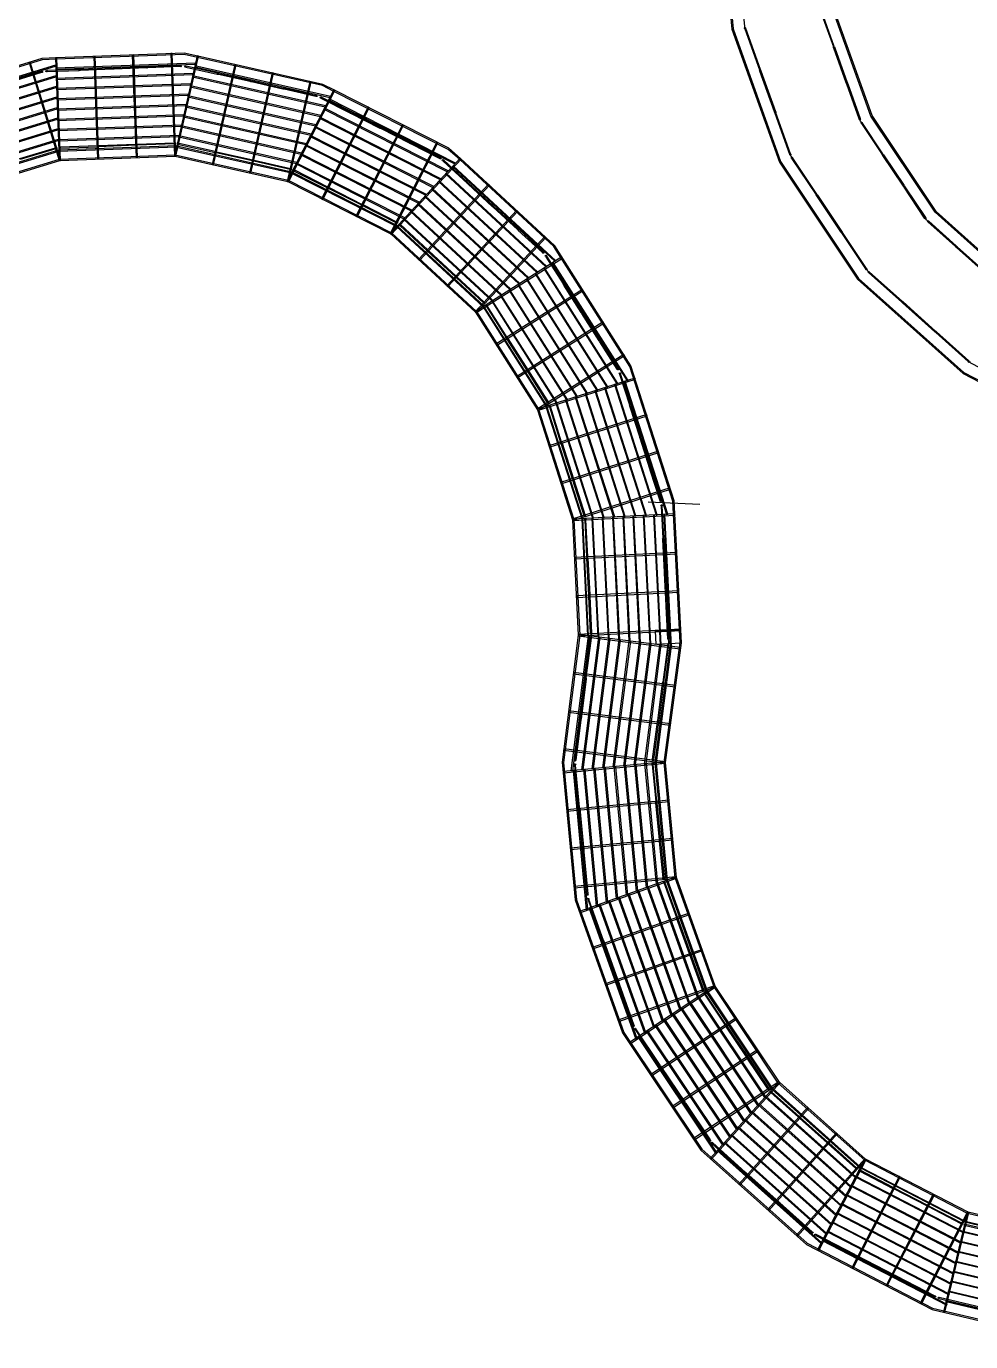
# Model space of a CAD drawing. Header units: millimetres. Extents: x -2430464 to 225692, y -180 to 1805330.
# Drawn here: x -1537392 to -1500599, y 750506 to 801786 of the extents above; entities that cross this region are included whole.
import ezdxf

# ---------------------------------------------------------------- set-up
doc = ezdxf.new("R2010")
doc.units = ezdxf.units.MM
doc.header["$LTSCALE"] = 1000
for name, color, linetype in [('W-ancillary measures附属措施', 1, 'CONTINUOUS'), ('W-FLOAT_BOWL浮筒', 253, 'CONTINUOUS'), ('W-PLASTIC_RAILINGS塑木栏杆', 6, 'CONTINUOUS'), ('W-STEEL_FRAME钢架', 3, 'CONTINUOUS'), ('W-STEEL_KEEL钢龙骨', 5, 'CONTINUOUS')]:
    doc.layers.add(name, color=color, linetype=linetype)

msp = doc.modelspace()

# ---------------------------------------------------------------- linework, layer by layer
at = {"layer": 'W-ancillary measures附属措施'}
msp.add_line((-1513169, 783243.5), (-1511151, 783158.5), dxfattribs=at)
at = {"layer": 'W-FLOAT_BOWL浮筒'}
for points in [[(-1512889.32, 778204.07), (-1512864.01, 777704.71), (-1512364.65, 777730.02), (-1512389.96, 778229.38)], [(-1512389.96, 778229.38), (-1512364.65, 777730.02), (-1511865.29, 777755.32), (-1511890.6, 778254.68)]]:
    msp.add_lwpolyline(points, close=True, dxfattribs=at)
at = {"layer": 'W-PLASTIC_RAILINGS塑木栏杆', "color": 4}
for points in [[(-1509908.21, 807033.02), (-1509412.42, 801783.69), (-1507601.72, 796717.04), (-1504622.93, 792255.13), (-1500604.13, 788660.78), (-1495816.98, 786182.39)], [(-1498874.58, 791154.58), (-1502323.25, 794239.02), (-1504891.3, 798085.68), (-1506447.5, 802440.21)]]:
    msp.add_lwpolyline(points, dxfattribs=at)
at = {"layer": 'W-PLASTIC_RAILINGS塑木栏杆'}
for points in [[(-1506432.72, 802339.33), (-1505949.34, 800981.29), (-1505911.66, 800994.71), (-1506395.04, 802352.74)], [(-1509397.6, 801682.79), (-1508827.52, 800087.6), (-1508789.85, 800101.06), (-1509359.93, 801696.25)], [(-1505443.85, 799578.11), (-1505932.57, 800934.19), (-1505894.89, 800947.6), (-1505406.16, 799591.53)], [(-1536804.08, 799979.85), (-1538007.8, 799609.18), (-1538019.57, 799647.41), (-1536815.85, 800018.08)], [(-1536586.54, 800017.83), (-1535327.92, 800065.1), (-1535329.42, 800105.08), (-1536588.04, 800057.8)], [(-1534019.35, 800114.26), (-1535277.96, 800066.98), (-1535279.46, 800106.95), (-1534020.85, 800154.23)], [(-1532710.77, 800163.41), (-1533969.38, 800116.13), (-1533970.88, 800156.1), (-1532712.27, 800203.38)], [(-1531402.19, 800212.56), (-1532660.8, 800165.28), (-1532662.31, 800205.26), (-1531403.69, 800252.53)], [(-1531179.15, 800193.41), (-1529950.41, 799916.74), (-1529941.62, 799955.76), (-1531170.36, 800232.43)], [(-1508240.94, 798446.27), (-1508810.69, 800040.52), (-1508773.02, 800053.98), (-1508203.27, 798459.73)], [(-1528672.89, 799629.09), (-1529901.63, 799905.76), (-1529892.84, 799944.78), (-1528664.11, 799668.11)], [(-1527395.38, 799341.44), (-1528624.12, 799618.11), (-1528615.33, 799657.13), (-1527386.59, 799380.46)], [(-1504943.7, 798172.97), (-1505427.08, 799531.01), (-1505389.4, 799544.42), (-1504906.01, 798186.38)], [(-1526117.86, 799053.78), (-1527346.6, 799330.45), (-1527337.81, 799369.48), (-1526109.08, 799092.81)], [(-1525916.64, 798981.37), (-1524793.72, 798410.94), (-1524775.61, 798446.61), (-1525898.53, 799017.03)], [(-1523626.22, 797817.87), (-1524749.14, 798388.3), (-1524731.03, 798423.96), (-1523608.11, 797853.54)], [(-1508224.11, 798399.18), (-1507654.37, 796804.93), (-1507616.7, 796818.39), (-1508186.45, 798412.64)], [(-1504852.45, 797991.41), (-1504053.04, 796790.68), (-1504019.74, 796812.85), (-1504819.15, 798013.58)], [(-1522458.72, 797224.8), (-1523581.64, 797795.23), (-1523563.53, 797830.89), (-1522440.61, 797260.46)], [(-1536244.77, 797013.57), (-1537631.04, 796590.12), (-1537642.73, 796628.37), (-1536256.46, 797051.83)], [(-1536071.84, 797040.27), (-1534623.24, 797091.29), (-1534624.65, 797131.27), (-1536073.25, 797080.24)], [(-1533123.93, 797149.8), (-1534573.27, 797093.05), (-1534574.68, 797133.03), (-1533125.34, 797189.77)], [(-1531625.36, 797202.58), (-1533073.96, 797151.56), (-1533075.37, 797191.53), (-1531626.77, 797242.56)], [(-1531451.71, 797183.92), (-1530038.3, 796862.49), (-1530029.43, 796901.49), (-1531442.84, 797222.92)], [(-1528573.95, 796535.32), (-1529989.54, 796851.4), (-1529980.67, 796890.41), (-1528565.08, 796574.32)], [(-1521291.22, 796631.73), (-1522414.14, 797202.16), (-1522396.03, 797237.82), (-1521273.1, 796667.39)], [(-1527111.78, 796202.81), (-1528525.19, 796524.23), (-1528516.32, 796563.23), (-1527102.91, 796241.81)], [(-1521155.77, 796533.35), (-1520214.91, 795666.22), (-1520187.8, 795695.64), (-1521128.66, 796562.76)], [(-1507562.83, 796622.77), (-1506625.03, 795218.04), (-1506591.76, 795240.25), (-1507529.56, 796644.97)], [(-1503221.77, 795552.36), (-1504025.33, 796749.06), (-1503992.03, 796771.23), (-1503188.48, 795574.53)], [(-1526951.38, 796141.98), (-1525659.89, 795483.87), (-1525641.73, 795519.5), (-1526933.22, 796177.62)], [(-1524320.43, 794807.7), (-1525615.34, 795461.16), (-1525597.18, 795496.8), (-1524302.27, 794843.33)], [(-1519237.28, 794765.21), (-1520178.14, 795632.34), (-1520151.03, 795661.75), (-1519210.17, 794794.63)], [(-1502395.21, 794310.84), (-1503194.06, 795510.74), (-1503160.77, 795532.91), (-1502361.91, 794333.01)], [(-1505660.02, 793772.56), (-1506597.26, 795176.46), (-1506564, 795198.67), (-1505626.75, 793794.77)], [(-1522984.39, 794126.88), (-1524275.88, 794784.99), (-1524257.72, 794820.63), (-1522966.23, 794162.52)], [(-1518259.65, 793864.21), (-1519200.51, 794731.33), (-1519173.41, 794760.74), (-1518232.55, 793893.62)], [(-1522842.04, 794024.67), (-1521779.93, 793038.28), (-1521752.71, 793067.59), (-1522814.82, 794053.98)], [(-1517282.03, 792963.2), (-1518222.89, 793830.32), (-1518195.78, 793859.73), (-1517254.92, 792992.61)], [(-1502262.09, 794157.44), (-1501188.85, 793195.1), (-1501162.15, 793224.88), (-1502235.38, 794187.22)], [(-1505632.26, 793730.98), (-1504695.01, 792327.08), (-1504661.75, 792349.29), (-1505598.99, 793753.19)], [(-1520676.61, 792021.39), (-1521743.29, 793004.26), (-1521716.07, 793033.57), (-1520649.39, 792050.7)], [(-1517149.35, 792803.29), (-1516474.37, 791739.93), (-1516440.6, 791761.37), (-1517115.58, 792824.73)], [(-1500073.89, 792202.99), (-1501151.63, 793161.72), (-1501124.92, 793191.5), (-1500047.19, 792232.77)], [(-1519577.86, 791000.97), (-1520639.98, 791987.37), (-1520612.76, 792016.68), (-1519550.64, 791030.28)], [(-1504561.73, 792173.56), (-1503296.09, 791041.59), (-1503269.42, 791071.4), (-1504535.06, 792203.37)], [(-1515772.59, 790634.35), (-1516447.57, 791697.72), (-1516413.8, 791719.15), (-1515738.82, 790655.79)], [(-1519465.07, 790862.41), (-1518691, 789636.91), (-1518657.18, 789658.27), (-1519431.25, 790883.77)], [(-1501993.92, 789876.95), (-1503258.82, 791008.26), (-1503232.15, 791038.07), (-1501967.26, 789906.77)], [(-1515070.82, 789528.77), (-1515745.8, 790592.14), (-1515712.03, 790613.57), (-1515037.05, 789550.21)], [(-1501956.65, 789843.62), (-1500691.76, 788712.32), (-1500665.09, 788742.13), (-1501929.99, 789873.44)], [(-1517884.91, 788371.37), (-1518664.29, 789594.63), (-1518630.48, 789615.99), (-1517851.09, 788392.73)], [(-1514369.04, 788423.2), (-1515044.02, 789486.56), (-1515010.25, 789508), (-1514335.27, 788444.63)], [(-1517084.13, 787103.59), (-1517858.2, 788329.1), (-1517824.39, 788350.46), (-1517050.31, 787124.95)], [(-1514276.72, 788226.99), (-1513893.04, 787027.35), (-1513854.94, 787039.54), (-1514238.62, 788239.17)], [(-1517013.16, 786945.39), (-1516574.25, 785563.94), (-1516536.13, 785576.05), (-1516975.04, 786957.5)], [(-1513494.13, 785780.09), (-1513877.81, 786979.73), (-1513839.71, 786991.91), (-1513456.03, 785792.28)], [(-1513095.21, 784532.83), (-1513478.89, 785732.47), (-1513440.8, 785744.65), (-1513057.11, 784545.02)], [(-1516114.48, 784135.66), (-1516559.11, 785516.29), (-1516520.99, 785528.4), (-1516076.36, 784147.77)], [(-1515660.43, 782706.56), (-1516099.34, 784088.01), (-1516061.22, 784100.12), (-1515622.31, 782718.67)], [(-1512696.3, 783285.57), (-1513079.98, 784485.21), (-1513041.88, 784497.39), (-1512658.2, 783297.76)], [(-1512660.85, 783084.75), (-1512595.97, 781826.92), (-1512556.03, 781828.98), (-1512620.9, 783086.81)], [(-1515632.35, 782540.75), (-1515561.33, 781103), (-1515521.38, 781104.98), (-1515592.4, 782542.72)], [(-1512528.53, 780519.16), (-1512593.4, 781776.99), (-1512553.45, 781779.05), (-1512488.58, 780521.22)], [(-1515482.11, 779614.65), (-1515558.86, 781053.06), (-1515518.91, 781055.04), (-1515442.16, 779616.63)], [(-1512461.08, 779211.4), (-1512525.95, 780469.23), (-1512486.01, 780471.29), (-1512421.13, 779213.46)], [(-1515408.62, 778126.97), (-1515479.64, 779564.72), (-1515439.69, 779566.69), (-1515368.67, 778128.94)], [(-1512393.63, 777903.64), (-1512458.51, 779161.47), (-1512418.56, 779163.53), (-1512353.69, 777905.7)], [(-1515416.44, 777936.33), (-1515616.59, 776389.72), (-1515576.92, 776384.59), (-1515376.77, 777931.19)], [(-1512400.08, 777679.23), (-1512596.21, 776222.87), (-1512556.57, 776217.53), (-1512360.44, 777673.89)], [(-1515817.64, 774791.87), (-1515623.01, 776340.14), (-1515583.34, 776335), (-1515777.97, 774786.73)], [(-1512793.5, 774715.27), (-1512602.89, 776173.32), (-1512563.25, 776167.98), (-1512753.86, 774709.93)], [(-1516024.2, 773195.68), (-1515824.05, 774742.28), (-1515784.38, 774737.15), (-1515984.53, 773190.55)], [(-1512996.31, 773209.37), (-1512800.18, 774665.72), (-1512760.54, 774660.38), (-1512956.67, 773204.03)], [(-1516028.87, 772983.03), (-1515875.6, 771340.67), (-1515835.77, 771344.38), (-1515989.04, 772986.75)], [(-1513004.42, 773009.2), (-1512869.85, 771564.95), (-1512830.02, 771568.67), (-1512964.59, 773012.91)], [(-1515711.93, 769648.11), (-1515870.95, 771290.88), (-1515831.13, 771294.6), (-1515672.1, 769651.82)], [(-1512724.99, 770071.51), (-1512865.21, 771515.17), (-1512825.39, 771518.88), (-1512685.16, 770075.22)], [(-1512585.79, 768577.48), (-1512720.35, 770021.72), (-1512680.52, 770025.44), (-1512545.96, 768581.19)], [(-1515554.01, 767955.96), (-1515707.28, 769598.32), (-1515667.46, 769602.04), (-1515514.18, 767959.68)], [(-1512549.57, 768409.59), (-1512063.16, 767043.08), (-1512025.47, 767056.49), (-1512511.89, 768423)], [(-1515507.75, 767734.23), (-1514937.55, 766133.24), (-1514899.87, 766146.66), (-1515470.07, 767747.65)], [(-1511554.64, 765631.42), (-1512046.39, 766995.97), (-1512008.71, 767009.38), (-1511516.95, 765644.83)], [(-1514344.9, 764486.17), (-1514920.77, 766086.14), (-1514883.09, 766099.56), (-1514307.22, 764499.59)], [(-1511051.46, 764217.8), (-1511537.87, 765584.32), (-1511500.19, 765597.73), (-1511013.77, 764231.22)], [(-1513757.92, 762838.07), (-1514328.12, 764439.06), (-1514290.44, 764452.49), (-1513720.24, 762851.49)], [(-1510973.67, 764059.47), (-1510169.82, 762852.09), (-1510136.52, 762874.25), (-1510940.37, 764081.64)], [(-1513672.98, 762674.19), (-1512730.88, 761259.71), (-1512697.59, 761281.89), (-1513639.69, 762696.37)], [(-1509333.55, 761606.28), (-1510142.11, 762810.47), (-1510108.81, 762832.63), (-1509300.26, 761628.45)], [(-1508501.99, 760357.28), (-1509305.84, 761564.66), (-1509272.55, 761586.83), (-1508468.7, 760379.45)], [(-1511755.81, 759805.99), (-1512703.16, 761218.1), (-1512669.87, 761240.27), (-1511722.52, 759828.16)], [(-1508387.11, 760222.2), (-1507307.17, 759253.86), (-1507280.47, 759283.64), (-1508360.41, 760251.98)], [(-1510785.99, 758349.89), (-1511728.09, 759764.37), (-1511694.8, 759786.55), (-1510752.7, 758372.07)], [(-1506186.25, 758256.41), (-1507269.94, 759220.48), (-1507243.24, 759250.26), (-1506159.54, 758286.19)], [(-1510671.88, 758224.98), (-1509406.35, 757090.64), (-1509379.65, 757120.42), (-1510645.18, 758254.77)], [(-1505069.08, 757254.69), (-1506149.02, 758223.03), (-1506122.32, 758252.81), (-1505042.38, 757284.47)], [(-1508099.08, 755926.53), (-1509369.12, 757057.26), (-1509342.42, 757087.05), (-1508072.39, 755956.31)], [(-1504922.88, 757151.45), (-1503635.62, 756482.95), (-1503617.18, 756518.44), (-1504904.45, 757186.95)], [(-1502301.41, 755796.47), (-1503591.25, 756459.9), (-1503572.81, 756495.4), (-1502282.97, 755831.97)], [(-1506796.32, 754758.81), (-1508061.85, 755893.15), (-1508035.15, 755922.94), (-1506769.62, 754788.6)], [(-1500969.77, 755104.92), (-1502257.04, 755773.43), (-1502238.6, 755808.93), (-1500951.33, 755140.42)], [(-1500804.43, 755041.76), (-1499393.51, 754705.22), (-1499384.23, 754744.13), (-1500795.15, 755080.66)], [(-1506634.67, 754648.45), (-1505126.28, 753865.46), (-1505107.86, 753900.96), (-1506616.24, 754683.95)], [(-1503570.06, 753064.05), (-1505081.91, 753842.42), (-1505063.48, 753877.93), (-1503551.63, 753099.55)], [(-1502017.3, 752258.02), (-1503525.68, 753041.01), (-1503507.26, 753076.51), (-1501998.87, 752293.52)], [(-1501834.35, 752191.44), (-1500180.34, 751800.87), (-1500171.14, 751839.8), (-1501825.15, 752230.37)]]:
    msp.add_lwpolyline(points, close=True, dxfattribs=at)
for centre in [(-1509387.18, 801713.07), (-1505922.11, 800964.45), (-1536786.07, 800006.32), (-1536612.27, 800036.88), (-1535303.69, 800086.03), (-1533995.11, 800135.18), (-1532686.54, 800184.33), (-1531377.96, 800233.48), (-1531199.14, 800218.41), (-1508800.27, 800070.79), (-1529921.63, 799930.76), (-1528644.11, 799643.11), (-1505416.62, 799561.27), (-1527366.6, 799355.46), (-1526089.08, 799067.8), (-1525929.88, 799010.52), (-1524762.38, 798417.45), (-1508213.69, 798429.46), (-1504916.47, 798156.12), (-1504849.65, 798023.3), (-1523594.87, 797824.38), (-1536226.71, 797040), (-1536097.53, 797059.38), (-1534598.96, 797112.16), (-1533099.65, 797170.66), (-1531601.08, 797223.45), (-1531471.65, 797208.96), (-1530009.49, 796876.45), (-1522427.37, 797231.31), (-1528545.14, 796549.28), (-1521259.87, 796638.24), (-1521160.6, 796565), (-1507627.12, 796788.12), (-1507560.07, 796654.66), (-1504022.54, 796780.95), (-1527082.97, 796216.76), (-1526964.57, 796171.15), (-1525628.53, 795490.33), (-1520182.97, 795663.99), (-1503191.27, 795542.64), (-1524289.07, 794814.16), (-1506594.51, 795208.35), (-1519205.34, 794762.98), (-1502364.71, 794301.12), (-1522953.03, 794133.35), (-1522846.75, 794056.34), (-1518227.72, 793861.97), (-1502267.35, 794189.02), (-1505629.5, 793762.87), (-1521748, 793035.92), (-1517250.09, 792960.96), (-1517145.86, 792835.12), (-1501156.89, 793193.3), (-1504664.5, 792317.4), (-1520644.68, 792019.03), (-1504567.03, 792205.13), (-1516444.08, 791729.54), (-1519545.94, 790998.62), (-1519461.51, 790894.23), (-1503264.12, 791039.83), (-1515742.31, 790623.96), (-1501961.95, 789875.19), (-1518660.74, 789626.45), (-1515040.53, 789518.38), (-1500659.79, 788710.56), (-1517854.65, 788360.91), (-1514338.76, 788412.81), (-1514265.29, 788256.89), (-1517053.87, 787093.14), (-1517001.67, 786975.27), (-1513866.37, 787009.63), (-1513467.46, 785762.37), (-1516547.62, 785546.17), (-1516087.85, 784117.89), (-1513068.55, 784515.11), (-1512669.63, 783267.85), (-1512642.16, 783110.75), (-1515633.8, 782688.79), (-1515613.61, 782566.71), (-1512574.71, 781802.99), (-1515540.12, 781079.02), (-1512507.27, 780495.22), (-1515460.9, 779590.67), (-1512439.82, 779187.46), (-1515393.4, 777958.55), (-1515387.41, 778102.99), (-1512376.93, 777701.33), (-1512372.37, 777879.7), (-1515599.97, 776362.36), (-1512579.73, 776195.43), (-1515801.01, 774764.51), (-1512777.02, 774687.83), (-1516011.28, 773009.78), (-1516007.58, 773168.32), (-1512986.82, 773035.95), (-1512979.82, 773181.92), (-1515853.36, 771317.63), (-1512847.62, 771541.92), (-1512702.76, 770048.47), (-1515689.69, 769625.07), (-1512563.55, 768554.44), (-1512539.11, 768439.85), (-1515531.78, 767932.93), (-1515497.3, 767764.49), (-1512035.93, 767026.23), (-1514910.32, 766116.4), (-1511527.41, 765614.57), (-1514317.67, 764469.33), (-1511024.23, 764200.96), (-1510970.88, 764091.36), (-1513730.69, 762821.23), (-1513670.19, 762706.09), (-1510139.32, 762842.36), (-1509303.05, 761596.56), (-1512700.38, 761249.99), (-1508471.49, 760347.55), (-1508392.37, 760253.78), (-1511725.3, 759796.27), (-1507275.21, 759252.06), (-1510755.49, 758340.17), (-1510677.14, 758256.56), (-1506154.28, 758254.61), (-1509374.38, 757088.84), (-1505037.12, 757252.89), (-1504935.85, 757180.72), (-1503604.22, 756489.17), (-1508067.12, 755924.73), (-1502270, 755802.7), (-1500938.37, 755111.15), (-1500824.11, 755067.01), (-1506764.36, 754757.02), (-1506647.64, 754677.72), (-1505094.88, 753871.69), (-1503538.66, 753070.28), (-1501985.9, 752264.26), (-1501854.08, 752216.65)]:
    msp.add_circle(centre, 25, dxfattribs=at)
at = {"layer": 'W-STEEL_FRAME钢架'}
for points in [[(-1510411.23, 807041.41), (-1509904.32, 801674.36), (-1508051.8, 796490.7), (-1505003.55, 791924.74), (-1500890.25, 788245.87), (-1495991.76, 785709.84)], [(-1510357.91, 807040.52), (-1509852.18, 801685.95), (-1508004.09, 796514.7), (-1504963.2, 791959.77), (-1500859.92, 788289.85), (-1495973.23, 785759.93)], [(-1498618.79, 791525.51), (-1501982.98, 794534.39), (-1504488.92, 798288.02), (-1506007.75, 802537.95)], [(-1498588.46, 791569.49), (-1501942.63, 794569.41), (-1504441.21, 798312.01), (-1505955.61, 802549.54)], [(-1496323.85, 754513.5), (-1500702.37, 755552.01), (-1504698.58, 757620.91), (-1508052.75, 760620.83), (-1510551.33, 764363.44), (-1512065.72, 768600.97), (-1512488.85, 773081.03), (-1511865.29, 777755.32), (-1512150.54, 783286.17), (-1513834.55, 788551.47), (-1516804.03, 793229.6), (-1520471.98, 796627.56), (-1520932.98, 797033), (-1525390.79, 799297.49), (-1525834.7, 799522.99), (-1530709.54, 800625.1), (-1531237.79, 800739.03), (-1536234.47, 800556.71), (-1536783.99, 800530.07), (-1541564.02, 799063.33)], [(-1496329.37, 754460.33), (-1500720.95, 755501.94), (-1504728.91, 757576.93), (-1508093.1, 760585.81), (-1510599.04, 764339.45), (-1512117.86, 768589.38), (-1512542.19, 773082.05), (-1511918.48, 777757.48), (-1512203.12, 783276.57), (-1513882.95, 788528.83), (-1516845.1, 793195.39), (-1520507.5, 796588.21), (-1520962.95, 796988.78), (-1525414.79, 799250.24), (-1525852.82, 799472.75), (-1530720.97, 800573.34), (-1531242.48, 800685.83), (-1536232.22, 800503.76), (-1536774.79, 800477.45), (-1541548.19, 799012.75)], [(-1540412.82, 795287.94), (-1536097.5, 796612.08), (-1531586.64, 796776.68), (-1527184.28, 795781.39), (-1523159.8, 793737.02), (-1519848.12, 790669.22), (-1517432.84, 786856.08), (-1516060.64, 782556.02), (-1515832.31, 778050.19), (-1516468.03, 773091.95), (-1515962.3, 767737.38), (-1514114.21, 762566.12), (-1511073.32, 758011.19), (-1506970.04, 754341.28), (-1502083.35, 751811.35), (-1496754.98, 750559.24)], [(-1540390.63, 795239.31), (-1536088.61, 796559.37), (-1531591.6, 796723.46), (-1527202.4, 795731.15), (-1523190.39, 793693.11), (-1519889.2, 790635.03), (-1517481.26, 786833.48), (-1516113.22, 782546.47), (-1515885.48, 778052.24), (-1516521.35, 773092.84), (-1516014.44, 767725.79), (-1514161.92, 762542.13), (-1511113.66, 757976.17), (-1507000.37, 754297.3), (-1502101.87, 751761.26), (-1496760.47, 750506.08)]]:
    msp.add_lwpolyline(points, dxfattribs=at)
for points in [[(-1536115.09, 796558.4), (-1536062.12, 796560.34), (-1536207.98, 800557.68), (-1536260.95, 800555.74)], [(-1534616.09, 796613.1), (-1534563.12, 796615.03), (-1534708.98, 800612.37), (-1534761.95, 800610.44)], [(-1533117.08, 796667.8), (-1533064.12, 796669.73), (-1533209.98, 800667.07), (-1533262.94, 800665.14)], [(-1531618.08, 796722.49), (-1531565.12, 796724.43), (-1531710.98, 800721.77), (-1531763.94, 800719.83)], [(-1531617.47, 796729.31), (-1531565.78, 796717.62), (-1530683.72, 800619.16), (-1530735.41, 800630.84)], [(-1536113.94, 796551.6), (-1536063.27, 796567.14), (-1537236.66, 800391.17), (-1537287.33, 800375.62)], [(-1530154.4, 796398.54), (-1530102.7, 796386.85), (-1529220.64, 800288.38), (-1529272.34, 800300.07)], [(-1528691.32, 796067.76), (-1528639.63, 796056.08), (-1527757.57, 799957.61), (-1527809.26, 799969.3)], [(-1527228.25, 795736.99), (-1527176.55, 795725.3), (-1526294.49, 799626.84), (-1526346.19, 799638.52)], [(-1527226.01, 795743.24), (-1527178.75, 795719.24), (-1525367.16, 799285.49), (-1525414.41, 799309.49)], [(-1525888.66, 795063.89), (-1525841.41, 795039.89), (-1524029.82, 798606.14), (-1524077.07, 798630.14)], [(-1524551.32, 794384.55), (-1524504.07, 794360.54), (-1522692.47, 797926.79), (-1522739.73, 797950.79)], [(-1523213.98, 793705.2), (-1523166.73, 793681.19), (-1521355.13, 797247.44), (-1521402.38, 797271.45)], [(-1523209.79, 793711.21), (-1523170.91, 793675.19), (-1520452.54, 796609.55), (-1520491.42, 796645.57)], [(-1522109.41, 792691.82), (-1522070.53, 792655.8), (-1519352.16, 795590.16), (-1519391.04, 795626.18)], [(-1521009.02, 791672.43), (-1520970.14, 791636.41), (-1518251.77, 794570.77), (-1518290.65, 794606.79)], [(-1519908.64, 790653.04), (-1519869.76, 790617.02), (-1517151.39, 793551.38), (-1517190.27, 793587.4)], [(-1519903.38, 790657.42), (-1519875.02, 790612.65), (-1516495.86, 792753.04), (-1516524.22, 792797.81)], [(-1519100.73, 789390.24), (-1519072.37, 789345.46), (-1515693.21, 791485.85), (-1515721.57, 791530.62)], [(-1518298.09, 788123.05), (-1518269.73, 788078.28), (-1514890.57, 790218.66), (-1514918.93, 790263.44)], [(-1517495.44, 786855.86), (-1517467.08, 786811.09), (-1514087.92, 788951.48), (-1514116.28, 788996.25)], [(-1517489.32, 786858.72), (-1517473.21, 786808.23), (-1513662.53, 788024.27), (-1513678.64, 788074.76)], [(-1517033.31, 785429.72), (-1517017.19, 785379.23), (-1513206.52, 786595.26), (-1513222.63, 786645.76)], [(-1516577.29, 784000.72), (-1516561.18, 783950.23), (-1512750.5, 785166.26), (-1512766.62, 785216.75)], [(-1516121.28, 782571.71), (-1516105.17, 782521.22), (-1512294.49, 783737.26), (-1512310.6, 783787.75)], [(-1516114.56, 782572.94), (-1516111.88, 782520), (-1512117.01, 782722.45), (-1512119.69, 782775.38)], [(-1516038.65, 781074.86), (-1516035.97, 781021.93), (-1512041.09, 781224.37), (-1512043.77, 781277.3)], [(-1515962.73, 779576.78), (-1515960.05, 779523.85), (-1511965.18, 779726.29), (-1511967.86, 779779.22)], [(-1515882.12, 778078.52), (-1515888.84, 778025.95), (-1511921.18, 777518.36), (-1511914.45, 777570.94)], [(-1515886.81, 778078.7), (-1515884.13, 778025.77), (-1511889.26, 778228.21), (-1511891.94, 778281.15)], [(-1516072.46, 776590.65), (-1516079.19, 776538.08), (-1512111.53, 776030.49), (-1512104.8, 776083.06)], [(-1516262.81, 775102.78), (-1516269.54, 775050.21), (-1512301.87, 774542.62), (-1512295.15, 774595.19)], [(-1516453.16, 773614.9), (-1516459.88, 773562.33), (-1512492.22, 773054.74), (-1512485.49, 773107.31)], [(-1516473.62, 772731.29), (-1516468.64, 772678.53), (-1512486.36, 773054.65), (-1512491.35, 773107.41)], [(-1516332.58, 771237.94), (-1516327.59, 771185.17), (-1512345.32, 771561.3), (-1512350.3, 771614.06)], [(-1516191.53, 769744.58), (-1516186.55, 769691.82), (-1512204.27, 770067.94), (-1512209.26, 770120.71)], [(-1516050.49, 768251.23), (-1516045.5, 768198.47), (-1512063.23, 768574.59), (-1512068.21, 768627.35)], [(-1515841.33, 767279.8), (-1515823.49, 767229.89), (-1512056.8, 768576.02), (-1512074.64, 768625.92)], [(-1515336.53, 765867.29), (-1515318.69, 765817.38), (-1511552, 767163.51), (-1511569.84, 767213.42)], [(-1514831.73, 764454.78), (-1514813.89, 764404.87), (-1511047.21, 765751), (-1511065.04, 765800.91)], [(-1514326.93, 763042.27), (-1514309.1, 762992.36), (-1510542.41, 764338.49), (-1510560.24, 764388.4)], [(-1513892.8, 762164.52), (-1513863.37, 762120.45), (-1510536.61, 764341.4), (-1510566.04, 764385.48)], [(-1513059.94, 760916.99), (-1513030.51, 760872.91), (-1509703.75, 763093.87), (-1509733.18, 763137.95)], [(-1512227.08, 759669.45), (-1512197.65, 759625.37), (-1508870.89, 761846.33), (-1508900.32, 761890.41)], [(-1511394.22, 758421.92), (-1511364.79, 758377.84), (-1508038.03, 760598.8), (-1508067.46, 760642.88)], [(-1510739.1, 757657.02), (-1510699.59, 757621.69), (-1508033, 760603.17), (-1508072.5, 760638.5)], [(-1509621.04, 756657.04), (-1509581.54, 756621.71), (-1506914.94, 759603.2), (-1506954.44, 759638.53)], [(-1508502.99, 755657.07), (-1508463.48, 755621.74), (-1505796.88, 758603.22), (-1505836.39, 758638.56)], [(-1507384.93, 754657.1), (-1507345.42, 754621.76), (-1504678.83, 757603.25), (-1504718.33, 757638.58)], [(-1506561.14, 754080.92), (-1506514.07, 754056.55), (-1504675.05, 757608.73), (-1504722.11, 757633.1)], [(-1505229.07, 753391.28), (-1505182, 753366.92), (-1503342.98, 756919.1), (-1503390.04, 756943.47)], [(-1503897, 752701.65), (-1503849.93, 752677.28), (-1502010.91, 756229.47), (-1502057.98, 756253.83)], [(-1502564.93, 752012.02), (-1502517.86, 751987.65), (-1500678.84, 755539.83), (-1500725.91, 755564.2)], [(-1501651.29, 751666.11), (-1501599.72, 751653.88), (-1500676.59, 755545.9), (-1500728.16, 755558.13)]]:
    msp.add_lwpolyline(points, close=True, dxfattribs=at)
at = {"layer": 'W-STEEL_KEEL钢龙骨'}
for points in [[(-1541460.63, 798634.81), (-1536259.26, 800226.15), (-1536260.86, 800267.49), (-1541472.33, 798673.06)], [(-1536244.9, 800116.04), (-1530809.17, 800314.38), (-1530800.06, 800354.74), (-1536246.36, 800156.01)], [(-1530832.47, 800201.51), (-1525566.06, 799010.96), (-1525547.37, 799047.75), (-1530823.65, 800240.53)], [(-1541343.6, 798252.31), (-1536243.32, 799812.73), (-1536244.92, 799854.07), (-1541355.31, 798290.56)], [(-1536230.32, 799716.3), (-1530900.22, 799910.79), (-1530891.11, 799951.15), (-1536231.78, 799756.27)], [(-1536215.73, 799316.57), (-1530991.27, 799507.2), (-1530982.16, 799547.56), (-1536217.19, 799356.54)], [(-1531008.87, 799421.21), (-1525939.78, 798275.26), (-1525921.1, 798312.05), (-1531000.05, 799460.22)], [(-1530920.67, 799811.36), (-1525752.92, 798643.11), (-1525734.23, 798679.9), (-1530911.85, 799850.38)], [(-1541226.58, 797869.81), (-1536227.38, 799399.3), (-1536228.97, 799440.64), (-1541238.28, 797908.06)], [(-1541109.56, 797487.31), (-1536211.44, 798985.88), (-1536213.03, 799027.22), (-1541121.26, 797525.56)], [(-1536201.15, 798916.83), (-1531082.32, 799103.61), (-1531073.21, 799143.97), (-1536202.6, 798956.81)], [(-1531097.07, 799031.05), (-1526126.64, 797907.41), (-1526107.96, 797944.2), (-1531088.25, 799070.07)], [(-1525613.69, 798917.2), (-1520699.52, 796420.94), (-1520671.26, 796451.45), (-1525595.57, 798952.87)], [(-1540992.53, 797104.81), (-1536195.49, 798572.45), (-1536197.09, 798613.8), (-1541004.23, 797143.06)], [(-1536186.56, 798517.1), (-1531173.37, 798700.03), (-1531164.26, 798740.38), (-1536188.02, 798557.07)], [(-1531185.27, 798640.9), (-1526313.51, 797539.56), (-1526294.73, 797576.52), (-1531176.45, 798679.91)], [(-1525794.85, 798560.58), (-1520982.4, 796115.58), (-1520954.14, 796146.09), (-1525776.73, 798596.24)], [(-1540875.51, 796722.31), (-1536179.55, 798159.03), (-1536181.14, 798200.37), (-1540887.21, 796760.56)], [(-1536171.97, 798117.37), (-1531264.42, 798296.44), (-1531255.31, 798336.8), (-1536173.43, 798157.34)], [(-1536157.39, 797717.63), (-1531355.47, 797892.85), (-1531346.36, 797933.21), (-1536158.85, 797757.6)], [(-1531273.47, 798250.74), (-1526500.37, 797171.71), (-1526481.68, 797208.5), (-1531264.65, 798289.76)], [(-1525976.01, 798203.95), (-1521265.02, 795809.93), (-1521237.48, 795840.8), (-1525957.89, 798239.62)], [(-1540758.48, 796339.82), (-1536163.61, 797745.6), (-1536165.2, 797786.95), (-1540770.19, 796378.07)], [(-1536142.8, 797317.9), (-1531446.52, 797489.26), (-1531437.42, 797529.62), (-1536144.26, 797357.87)], [(-1531449.87, 797470.43), (-1526874.09, 796436.01), (-1526855.41, 796472.79), (-1531441.05, 797509.45)], [(-1531361.67, 797860.59), (-1526687.23, 796803.86), (-1526668.54, 796840.65), (-1531352.85, 797899.6)], [(-1526338.33, 797490.7), (-1521830.65, 795199.94), (-1521802.38, 795230.44), (-1526320.21, 797526.37)], [(-1526157.17, 797847.33), (-1521547.61, 795505.46), (-1521519.35, 795535.97), (-1526139.05, 797882.99)], [(-1540641.46, 795957.32), (-1536147.66, 797332.18), (-1536149.26, 797373.52), (-1540653.16, 795995.57)], [(-1540524.43, 795574.82), (-1536131.72, 796918.76), (-1536133.32, 796960.1), (-1540536.14, 795613.07)], [(-1536128.22, 796918.16), (-1531537.57, 797085.67), (-1531528.47, 797126.03), (-1536129.68, 796958.14)], [(-1531538.07, 797080.28), (-1527060.96, 796068.16), (-1527042.27, 796104.94), (-1531529.25, 797119.29)], [(-1526519.49, 797134.08), (-1522112.51, 794895.68), (-1522084.24, 794926.19), (-1526501.37, 797169.74)], [(-1526881.8, 796420.83), (-1522677.66, 794285.05), (-1522650.12, 794315.93), (-1526863.69, 796456.49)], [(-1526700.64, 796777.45), (-1522395.44, 794590.27), (-1522367.17, 794620.78), (-1526682.53, 796813.12)], [(-1527062.96, 796064.2), (-1522960.47, 793979.73), (-1522932.93, 794010.6), (-1527044.85, 796099.87)], [(-1521062.23, 796029.39), (-1517149.5, 792404.72), (-1517114.56, 792426.88), (-1521035.05, 796058.74)], [(-1520790.4, 796322.83), (-1516800.11, 792626.32), (-1516765.18, 792648.48), (-1520763.22, 796352.18)], [(-1521605.9, 795442.52), (-1517848.26, 791961.52), (-1517813.32, 791983.68), (-1521578.72, 795471.86)], [(-1521334.07, 795735.96), (-1517498.88, 792183.12), (-1517463.94, 792205.28), (-1521306.89, 795765.3)], [(-1522149.57, 794855.64), (-1518547.02, 791518.31), (-1518512.08, 791540.47), (-1522122.39, 794884.98)], [(-1521877.74, 795149.08), (-1518197.64, 791739.92), (-1518162.7, 791762.08), (-1521850.55, 795178.42)], [(-1522421.41, 794562.2), (-1518896.4, 791296.71), (-1518861.46, 791318.87), (-1522394.22, 794591.55)], [(-1522965.08, 793975.33), (-1519595.16, 790853.51), (-1519560.22, 790875.67), (-1522937.89, 794004.67)], [(-1522693.24, 794268.76), (-1519245.78, 791075.11), (-1519210.84, 791097.27), (-1522666.06, 794298.11)], [(-1517233.84, 792348.33), (-1514379.82, 787842.51), (-1514340.37, 787854.99), (-1517200.05, 792369.73)], [(-1516895.92, 792562.37), (-1513985.34, 787967.25), (-1513945.89, 787979.73), (-1516862.13, 792583.77)], [(-1517909.67, 791920.25), (-1515168.78, 787593.04), (-1515129.33, 787605.51), (-1517875.88, 791941.65)], [(-1517571.76, 792134.29), (-1514774.3, 787717.77), (-1514734.85, 787730.25), (-1517537.97, 792155.69)], [(-1518923.42, 791278.13), (-1516352.22, 787218.82), (-1516312.77, 787231.29), (-1518889.63, 791299.54)], [(-1518585.51, 791492.17), (-1515957.74, 787343.56), (-1515918.29, 787356.03), (-1518551.71, 791513.58)], [(-1518247.59, 791706.21), (-1515563.26, 787468.3), (-1515523.81, 787480.77), (-1518213.8, 791727.62)], [(-1519599.25, 790850.06), (-1517141.18, 786969.34), (-1517101.73, 786981.81), (-1519565.46, 790871.46)], [(-1519261.34, 791064.1), (-1516746.7, 787094.08), (-1516707.25, 787106.55), (-1519227.55, 791085.5)], [(-1514859.95, 787697.79), (-1513270.61, 782717.29), (-1513229.29, 782719.38), (-1514821.85, 787709.95)], [(-1514478.88, 787819.39), (-1512857.41, 782738.19), (-1512816.09, 782740.28), (-1514440.78, 787831.55)], [(-1514097.82, 787941), (-1512444.21, 782759.09), (-1512402.89, 782761.18), (-1514059.71, 787953.16)], [(-1516384.22, 787211.37), (-1514923.43, 782633.69), (-1514882.11, 782635.78), (-1516346.12, 787223.54)], [(-1516003.16, 787332.98), (-1514510.22, 782654.59), (-1514468.9, 782656.68), (-1515965.05, 787345.14)], [(-1515622.09, 787454.58), (-1514097.02, 782675.49), (-1514055.7, 782677.58), (-1515583.98, 787466.74)], [(-1515241.02, 787576.19), (-1513683.82, 782696.39), (-1513642.5, 782698.48), (-1515202.91, 787588.35)], [(-1517146.36, 786968.17), (-1515749.83, 782591.89), (-1515708.51, 782593.98), (-1517108.25, 786980.33)], [(-1516765.29, 787089.77), (-1515336.63, 782612.79), (-1515295.31, 782614.88), (-1516727.18, 787101.93)], [(-1515755.03, 782591.16), (-1515524.02, 778032.71), (-1515483.71, 778027.56), (-1515715.08, 782593.18)], [(-1515355.54, 782611.4), (-1515120.9, 777981.14), (-1515080.58, 777975.98), (-1515315.59, 782613.42)], [(-1514956.05, 782631.64), (-1514717.77, 777929.57), (-1514677.46, 777924.41), (-1514916.1, 782633.67)], [(-1514556.56, 782651.89), (-1514314.64, 777878), (-1514274.33, 777872.84), (-1514516.62, 782653.91)], [(-1514157.08, 782672.13), (-1513911.52, 777826.42), (-1513871.2, 777821.27), (-1514117.13, 782674.16)], [(-1513757.59, 782692.38), (-1513508.39, 777774.85), (-1513468.08, 777769.69), (-1513717.64, 782694.4)], [(-1513358.1, 782712.62), (-1513105.26, 777723.28), (-1513064.51, 777718.06), (-1513318.15, 782714.65)], [(-1512958.61, 782732.87), (-1512702.13, 777671.71), (-1512661.82, 777666.55), (-1512918.67, 782734.89)], [(-1512559.13, 782753.11), (-1512299.01, 777620.13), (-1512258.7, 777614.98), (-1512519.18, 782755.14)], [(-1515445.68, 778022.69), (-1516118.32, 772764.85), (-1516159.14, 772761), (-1515485.35, 778027.77)], [(-1515048.91, 777971.93), (-1515710.13, 772803.4), (-1515750.94, 772799.55), (-1515088.59, 777977.01)], [(-1514652.14, 777921.17), (-1515301.93, 772841.96), (-1515342.75, 772838.1), (-1514691.82, 777926.25)], [(-1514255.38, 777870.41), (-1514893.74, 772880.51), (-1514934.56, 772876.66), (-1514295.05, 777875.49)], [(-1513858.61, 777819.65), (-1514485.55, 772919.06), (-1514526.37, 772915.21), (-1513898.29, 777824.73)], [(-1513461.84, 777768.9), (-1514077.36, 772957.62), (-1514118.18, 772953.76), (-1513501.52, 777773.97)], [(-1513065.08, 777718.14), (-1513669.16, 772996.17), (-1513709.98, 772992.32), (-1513104.75, 777723.21)], [(-1512668.31, 777667.38), (-1513260.97, 773034.72), (-1513301.79, 773030.87), (-1512707.99, 777672.45)], [(-1512271.54, 777616.62), (-1512852.78, 773073.28), (-1512893.6, 773069.42), (-1512311.22, 777621.7)], [(-1515637.35, 772810.28), (-1515135.82, 767500.26), (-1515174.65, 767485.98), (-1515677.17, 772806.52)], [(-1515239.12, 772847.89), (-1514747.53, 767643.11), (-1514786.36, 767628.83), (-1515278.94, 772844.13)], [(-1514840.89, 772885.5), (-1514359.24, 767785.96), (-1514398.07, 767771.68), (-1514880.71, 772881.74)], [(-1514442.66, 772923.11), (-1513970.96, 767928.81), (-1514009.78, 767914.53), (-1514482.49, 772919.35)], [(-1514044.43, 772960.73), (-1513582.67, 768071.66), (-1513621.5, 768057.38), (-1514084.26, 772956.97)], [(-1513646.21, 772998.34), (-1513194.38, 768214.51), (-1513233.21, 768200.23), (-1513686.03, 772994.58)], [(-1513247.98, 773035.95), (-1512806.09, 768357.36), (-1512844.92, 768343.08), (-1513287.8, 773032.19)], [(-1512849.75, 773073.56), (-1512417.8, 768500.21), (-1512456.63, 768485.93), (-1512889.57, 773069.8)], [(-1516035.57, 772772.67), (-1515524.11, 767357.41), (-1515562.94, 767343.13), (-1516075.4, 772768.9)], [(-1513166.98, 768235.55), (-1511549.9, 763710.7), (-1511584.01, 763687.29), (-1513204.64, 768222.09)], [(-1512790.31, 768370.16), (-1511208.81, 763944.86), (-1511242.92, 763921.44), (-1512827.97, 768356.7)], [(-1512413.64, 768504.77), (-1510867.71, 764179.01), (-1510901.82, 764155.6), (-1512451.31, 768491.31)], [(-1514673.65, 767697.1), (-1512914.28, 762774.09), (-1512948.39, 762750.68), (-1514711.32, 767683.64)], [(-1514296.98, 767831.71), (-1512573.19, 763008.24), (-1512607.3, 762984.83), (-1514334.65, 767818.25)], [(-1513920.31, 767966.32), (-1512232.09, 763242.4), (-1512266.2, 763218.98), (-1513957.98, 767952.86)], [(-1513543.64, 768100.93), (-1511891, 763476.55), (-1511925.11, 763453.14), (-1513581.31, 768087.47)], [(-1515426.99, 767427.87), (-1513596.47, 762305.78), (-1513630.58, 762282.37), (-1515464.66, 767414.41)], [(-1515050.32, 767562.48), (-1513255.38, 762539.94), (-1513289.49, 762516.52), (-1515087.99, 767549.02)], [(-1510865.45, 764185.6), (-1508314.84, 760365.06), (-1508342.24, 760334.06), (-1510898.72, 764163.39)], [(-1511530.8, 763741.41), (-1508862.81, 759745.04), (-1508890.21, 759714.04), (-1511564.07, 763719.2)], [(-1511198.13, 763963.5), (-1508588.83, 760055.05), (-1508616.23, 760024.05), (-1511231.39, 763941.29)], [(-1512528.83, 763075.12), (-1509684.76, 758815.01), (-1509712.16, 758784), (-1512562.1, 763052.91)], [(-1512196.15, 763297.21), (-1509410.78, 759125.02), (-1509438.18, 759094.02), (-1512229.42, 763275)], [(-1511863.48, 763519.31), (-1509136.79, 759435.03), (-1509164.19, 759404.03), (-1511896.75, 763497.1)], [(-1513194.18, 762630.93), (-1510232.73, 758194.98), (-1510260.13, 758163.98), (-1513227.45, 762608.72)], [(-1512861.51, 762853.02), (-1509958.74, 758504.99), (-1509986.14, 758473.99), (-1512894.77, 762830.81)], [(-1513526.86, 762408.83), (-1510506.71, 757884.97), (-1510534.11, 757853.97), (-1513560.13, 762386.62)], [(-1508579.15, 760072.02), (-1505076.35, 756939.16), (-1505095.14, 756902.3), (-1508605.82, 760042.21)], [(-1508312.5, 760370.17), (-1504888.48, 757307.78), (-1504907.27, 757270.92), (-1508339.16, 760340.36)], [(-1509112.47, 759475.73), (-1505452.09, 756201.93), (-1505470.88, 756165.07), (-1509139.14, 759445.91)], [(-1508845.81, 759773.87), (-1505264.22, 756570.55), (-1505283.01, 756533.69), (-1508872.48, 759744.06)], [(-1509379.13, 759177.58), (-1505639.96, 755833.31), (-1505658.75, 755796.45), (-1509405.8, 759147.76)], [(-1509912.45, 758581.28), (-1506015.7, 755096.08), (-1506034.48, 755059.21), (-1509939.12, 758551.46)], [(-1509645.79, 758879.43), (-1505827.83, 755464.69), (-1505846.61, 755427.83), (-1509672.46, 758849.61)], [(-1510445.77, 757984.98), (-1506391.43, 754358.84), (-1506410.22, 754321.98), (-1510472.44, 757955.17)], [(-1510179.11, 758283.13), (-1506203.57, 754727.46), (-1506222.35, 754690.6), (-1510205.78, 758253.32)], [(-1505071.53, 756958.19), (-1500898.24, 754797.61), (-1500907.24, 754757.22), (-1505089.92, 756922.66)], [(-1504887.62, 757313.4), (-1500808.21, 755201.42), (-1500817.21, 755161.04), (-1504906.01, 757277.88)], [(-1505255.43, 756602.97), (-1500988.27, 754393.79), (-1500997.27, 754353.41), (-1505273.82, 756567.45)], [(-1505623.23, 755892.53), (-1501168.33, 753586.15), (-1501177.33, 753545.77), (-1505641.62, 755857.01)], [(-1505439.33, 756247.75), (-1501078.3, 753989.97), (-1501087.3, 753949.59), (-1505457.72, 756212.23)], [(-1505807.14, 755537.31), (-1501258.36, 753182.34), (-1501267.36, 753141.95), (-1505825.53, 755501.79)], [(-1505991.04, 755182.09), (-1501348.39, 752778.52), (-1501357.39, 752738.14), (-1506009.43, 755146.57)], [(-1500811.24, 755207.85), (-1496341.55, 754147.71), (-1496340.49, 754106.35), (-1500820.47, 755168.93)], [(-1506358.84, 754471.66), (-1501528.45, 751970.88), (-1501537.45, 751930.5), (-1506377.23, 754436.14)], [(-1506174.94, 754826.88), (-1501438.42, 752374.7), (-1501447.42, 752334.32), (-1506193.33, 754791.35)], [(-1500995.87, 754429.44), (-1496320.46, 753320.51), (-1496319.41, 753279.15), (-1501005.1, 754390.52)], [(-1500903.56, 754818.65), (-1496331.01, 753734.11), (-1496329.95, 753692.75), (-1500912.79, 754779.73)], [(-1501088.18, 754040.24), (-1496309.92, 752906.91), (-1496308.87, 752865.55), (-1501097.41, 754001.32)], [(-1501180.49, 753651.04), (-1496299.38, 752493.32), (-1496298.33, 752451.96), (-1501189.72, 753612.12)], [(-1501365.12, 752872.63), (-1496278.3, 751666.12), (-1496277.25, 751624.76), (-1501374.35, 752833.71)], [(-1501272.81, 753261.84), (-1496288.84, 752079.72), (-1496287.79, 752038.36), (-1501282.04, 753222.92)], [(-1501457.43, 752483.43), (-1496267.76, 751252.52), (-1496266.71, 751211.16), (-1501466.66, 752444.51)], [(-1501549.74, 752094.23), (-1496257.22, 750838.93), (-1496256.17, 750797.57), (-1501558.98, 752055.31)]]:
    msp.add_lwpolyline(points, close=True, dxfattribs=at)

doc.saveas('drawing.dxf')
